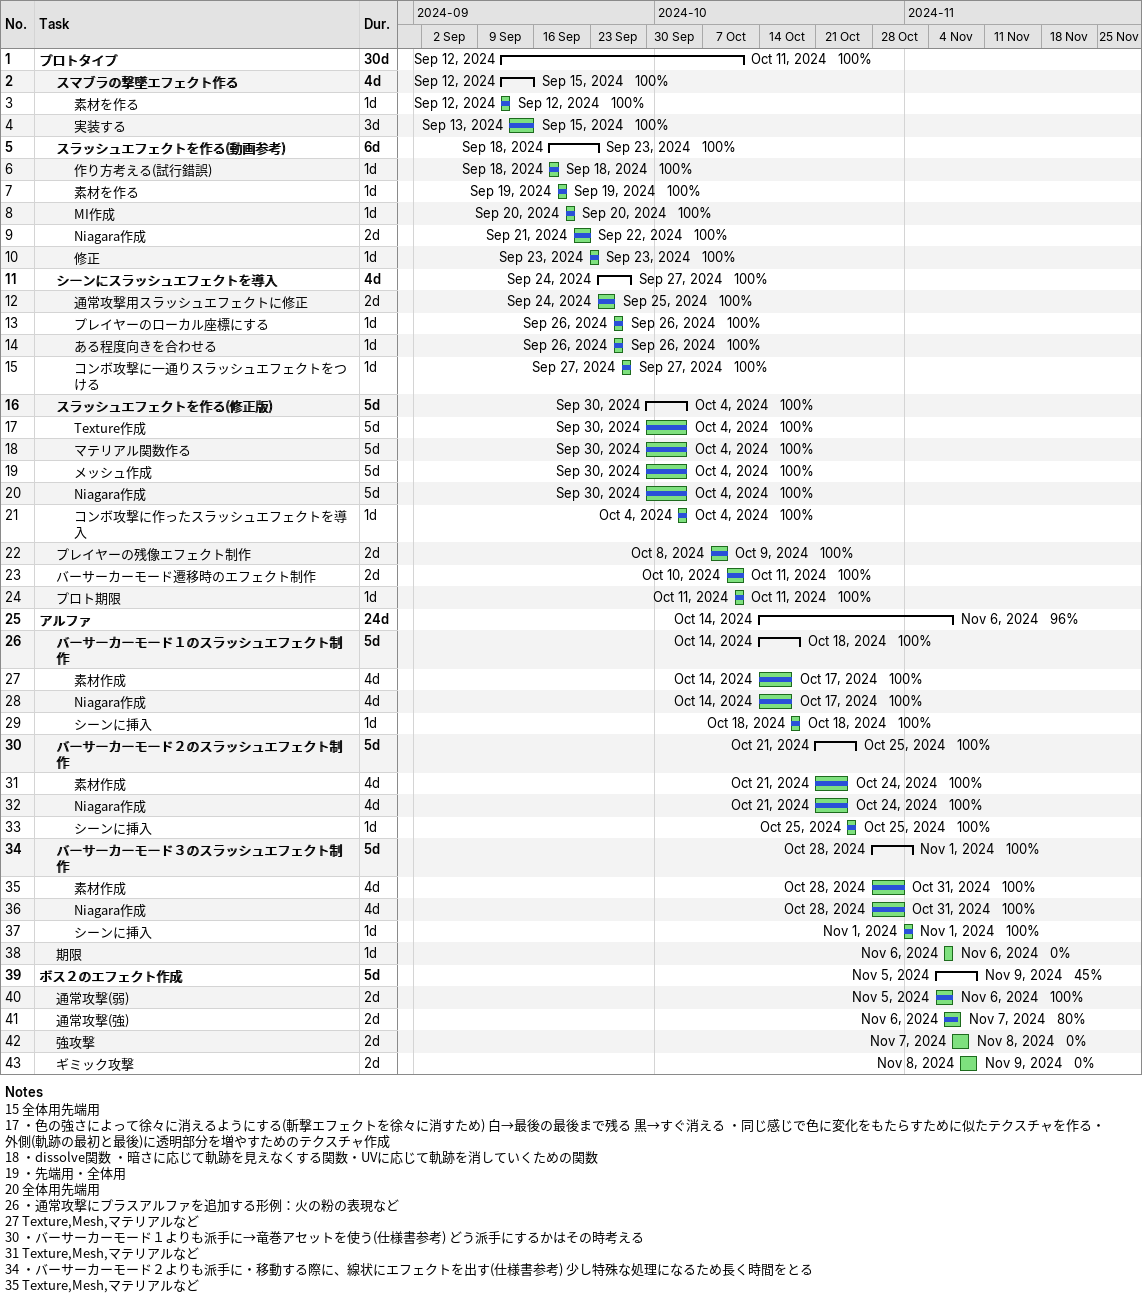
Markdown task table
| ID | Level | Task | Duration | Start | Finish | % complete |
|---|---|---|---|---|---|---|
| 1 | 1 | **プロトタイプ** | 30d | 2024-09-12 | 2024-10-11 | 100 |
| 2 | 2 | **スマブラの撃墜エフェクト作る** | 4d | 2024-09-12 | 2024-09-15 | 100 |
| 3 | 3 | 素材を作る | 1d | 2024-09-12 | 2024-09-12 | 100 |
| 4 | 3 | 実装する | 3d | 2024-09-13 | 2024-09-15 | 100 |
| 5 | 2 | **スラッシュエフェクトを作る(動画参考)** | 6d | 2024-09-18 | 2024-09-23 | 100 |
| 6 | 3 | 作り方考える(試行錯誤) | 1d | 2024-09-18 | 2024-09-18 | 100 |
| 7 | 3 | 素材を作る | 1d | 2024-09-19 | 2024-09-19 | 100 |
| 8 | 3 | MI作成 | 1d | 2024-09-20 | 2024-09-20 | 100 |
| 9 | 3 | Niagara作成 | 2d | 2024-09-21 | 2024-09-22 | 100 |
| 10 | 3 | 修正 | 1d | 2024-09-23 | 2024-09-23 | 100 |
| 11 | 2 | **シーンにスラッシュエフェクトを導入** | 4d | 2024-09-24 | 2024-09-27 | 100 |
| 12 | 3 | 通常攻撃用スラッシュエフェクトに修正 | 2d | 2024-09-24 | 2024-09-25 | 100 |
| 13 | 3 | プレイヤーのローカル座標にする | 1d | 2024-09-26 | 2024-09-26 | 100 |
| 14 | 3 | ある程度向きを合わせる | 1d | 2024-09-26 | 2024-09-26 | 100 |
| 15 | 3 | コンボ攻撃に一通りスラッシュエフェクトをつける | 1d | 2024-09-27 | 2024-09-27 | 100 |
| 16 | 2 | **スラッシュエフェクトを作る(修正版)** | 5d | 2024-09-30 | 2024-10-04 | 100 |
| 17 | 3 | Texture作成 | 5d | 2024-09-30 | 2024-10-04 | 100 |
| 18 | 3 | マテリアル関数作る | 5d | 2024-09-30 | 2024-10-04 | 100 |
| 19 | 3 | メッシュ作成 | 5d | 2024-09-30 | 2024-10-04 | 100 |
| 20 | 3 | Niagara作成 | 5d | 2024-09-30 | 2024-10-04 | 100 |
| 21 | 3 | コンボ攻撃に作ったスラッシュエフェクトを導入 | 1d | 2024-10-04 | 2024-10-04 | 100 |
| 22 | 2 | プレイヤーの残像エフェクト制作 | 2d | 2024-10-08 | 2024-10-09 | 100 |
| 23 | 2 | バーサーカーモード遷移時のエフェクト制作 | 2d | 2024-10-10 | 2024-10-11 | 100 |
| 24 | 2 | プロト期限 | 1d | 2024-10-11 | 2024-10-11 | 100 |
| 25 | 1 | **アルファ** | 24d | 2024-10-14 | 2024-11-06 | 96 |
| 26 | 2 | **バーサーカーモード１のスラッシュエフェクト制作** | 5d | 2024-10-14 | 2024-10-18 | 100 |
| 27 | 3 | 素材作成 | 4d | 2024-10-14 | 2024-10-17 | 100 |
| 28 | 3 | Niagara作成 | 4d | 2024-10-14 | 2024-10-17 | 100 |
| 29 | 3 | シーンに挿入 | 1d | 2024-10-18 | 2024-10-18 | 100 |
| 30 | 2 | **バーサーカーモード２のスラッシュエフェクト制作** | 5d | 2024-10-21 | 2024-10-25 | 100 |
| 31 | 3 | 素材作成 | 4d | 2024-10-21 | 2024-10-24 | 100 |
| 32 | 3 | Niagara作成 | 4d | 2024-10-21 | 2024-10-24 | 100 |
| 33 | 3 | シーンに挿入 | 1d | 2024-10-25 | 2024-10-25 | 100 |
| 34 | 2 | **バーサーカーモード３のスラッシュエフェクト制作** | 5d | 2024-10-28 | 2024-11-01 | 100 |
| 35 | 3 | 素材作成 | 4d | 2024-10-28 | 2024-10-31 | 100 |
| 36 | 3 | Niagara作成 | 4d | 2024-10-28 | 2024-10-31 | 100 |
| 37 | 3 | シーンに挿入 | 1d | 2024-11-01 | 2024-11-01 | 100 |
| 38 | 2 | 期限 | 1d | 2024-11-06 | 2024-11-06 | 0 |
| 39 | 1 | **ボス２のエフェクト作成** | 5d | 2024-11-05 | 2024-11-09 | 45 |
| 40 | 2 | 通常攻撃(弱) | 2d | 2024-11-05 | 2024-11-06 | 100 |
| 41 | 2 | 通常攻撃(強) | 2d | 2024-11-06 | 2024-11-07 | 80 |
| 42 | 2 | 強攻撃 | 2d | 2024-11-07 | 2024-11-08 | 0 |
| 43 | 2 | ギミック攻撃 | 2d | 2024-11-08 | 2024-11-09 | 0 |

Notes
- 15: 全体用 先端用
- 17: ・色の強さによって徐々に消えるようにする(斬撃エフェクトを徐々に消すため) 白→最後の最後まで残る 黒→すぐ消える ・同じ感じで色に変化をもたらすために似たテクスチャを作る ・外側(軌跡の最初と最後)に透明部分を増やすためのテクスチャ作成
- 18: ・dissolve関数 ・暗さに応じて軌跡を見えなくする関数 ・UVに応じて軌跡を消していくための関数
- 19: ・先端用 ・全体用
- 20: 全体用 先端用
- 26: ・通常攻撃にプラスアルファを追加する形 例：火の粉の表現など
- 27: Texture,Mesh,マテリアルなど
- 30: ・バーサーカーモード１よりも派手に →竜巻アセットを使う(仕様書参考) どう派手にするかはその時考える
- 31: Texture,Mesh,マテリアルなど
- 34: ・バーサーカーモード２よりも派手に ・移動する際に、線状にエフェクトを出す(仕様書参考) 少し特殊な処理になるため長く時間をとる
- 35: Texture,Mesh,マテリアルなど
